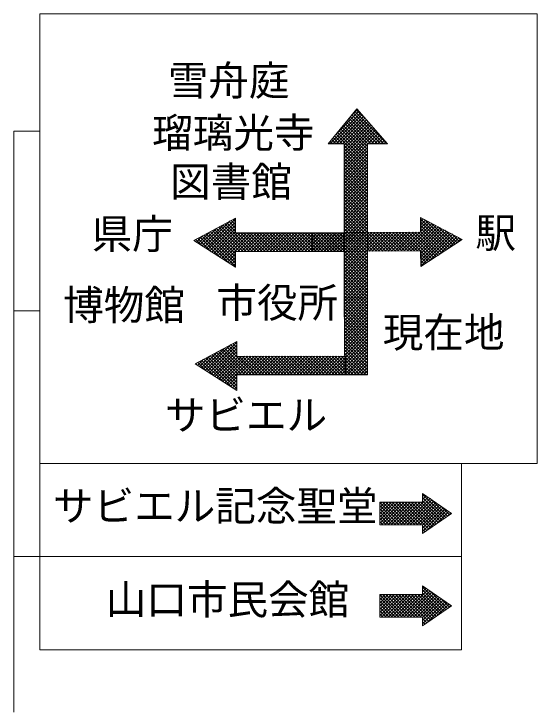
# Model space of a CAD drawing. Units: millimetres, scale not verified. Extents: x 40000 to 680000, y 20000 to 380000.
# Drawn here: x 185571 to 208780, y 323930 to 354880 of the extents above; entities that cross this region are included whole.
import ezdxf
from ezdxf.enums import TextEntityAlignment as Align

# ---------------------------------------------------------------- set-up
doc = ezdxf.new("R2010")
doc.units = ezdxf.units.MM
doc.header["$LTSCALE"] = 1000
doc.layers.add('M-STR-STRC', color=7, linetype='Continuous', lineweight=13)
doc.styles.add('ＭＳ ゴシック', font='')
doc.styles.get('ＭＳ ゴシック').set_extended_font_data('MS Gothic')

msp = doc.modelspace()

# ---------------------------------------------------------------- linework, layer by layer
at = {"layer": 'M-STR-STRC'}
for p, q in [((199582, 349126), (200945, 350489)), ((199724, 349126), (201011, 350414)), ((199833, 349518), (200879, 350564)), ((200505, 350332), (200812, 350639)), ((201842, 349126), (200565, 350404)), ((201984, 349126), (200629, 350481)), ((202125, 349126), (200693, 350559)), ((201258, 350135), (200756, 350636)), ((199865, 349126), (201078, 350339)), ((200007, 349126), (201144, 350264)), ((200148, 349126), (201210, 350188)), ((200216, 349053), (201277, 350113)), ((201276, 349126), (200309, 350094)), ((201418, 349126), (200373, 350171)), ((201559, 349126), (200437, 350249)), ((201701, 349126), (200501, 350326)), ((201256, 348581), (200053, 349784)), ((201256, 348723), (200117, 349862)), ((201256, 348864), (200181, 349939)), ((200216, 348912), (201343, 350038)), ((200216, 348770), (201409, 349963)), ((200217, 348629), (201476, 349888)), ((200217, 348488), (201542, 349813)), ((200217, 348346), (201608, 349738)), ((201256, 349006), (200245, 350017)), ((185571, 349690), (185571, 323930)), ((185571, 349690), (186720, 349690)), ((200145, 349126), (199797, 349474)), ((201256, 348157), (199861, 349552)), ((201256, 348298), (199925, 349629)), ((201256, 348440), (199989, 349707)), ((200217, 348205), (201675, 349663)), ((201279, 349126), (201741, 349588)), ((201421, 349126), (201807, 349513)), ((201562, 349126), (201874, 349438)), ((199579, 349126), (199541, 349165)), ((199721, 349126), (199605, 349242)), ((199862, 349126), (199669, 349320)), ((200004, 349126), (199733, 349397)), ((201704, 349126), (201940, 349362)), ((201845, 349126), (202006, 349287)), ((201986, 349126), (202073, 349212)), ((202128, 349126), (202139, 349137)), ((201256, 348015), (200216, 349055)), ((201256, 347874), (200216, 348914)), ((200217, 348064), (201256, 349102)), ((200217, 347923), (201256, 348961)), ((200217, 347781), (201256, 348820)), ((201256, 347732), (200216, 348772)), ((201256, 347591), (200217, 348630)), ((200218, 347640), (201256, 348678)), ((200218, 347499), (201256, 348537)), ((201256, 347449), (200217, 348489)), ((201257, 347308), (200217, 348347)), ((201257, 347166), (200217, 348206)), ((200218, 347358), (201256, 348396)), ((200218, 347216), (201256, 348254)), ((201257, 347025), (200217, 348064)), ((201257, 346883), (200217, 347923)), ((200218, 347075), (201256, 348113)), ((200218, 346934), (201256, 347972)), ((201257, 346742), (200217, 347781)), ((201257, 346600), (200218, 347639)), ((200219, 346793), (201256, 347830)), ((200219, 346651), (201256, 347689)), ((201257, 346459), (200218, 347498)), ((201257, 346317), (200218, 347356)), ((200219, 346510), (201256, 347548)), ((200219, 346369), (201257, 347406)), ((200219, 346227), (201257, 347265)), ((201257, 346176), (200218, 347215)), ((201257, 346034), (200218, 347073)), ((200219, 346086), (201257, 347124)), ((200219, 345945), (201257, 346982)), ((201257, 345892), (200218, 346932)), ((201258, 345751), (200219, 346790)), ((201258, 345609), (200219, 346648)), ((200220, 345804), (201257, 346841)), ((200220, 345662), (201257, 346700)), ((201258, 345468), (200219, 346507)), ((201258, 345326), (200219, 346365)), ((200220, 345521), (201257, 346558)), ((200220, 345380), (201257, 346417)), ((201258, 345185), (200219, 346224)), ((201258, 345043), (200219, 346082)), ((200220, 345239), (201257, 346276)), ((200220, 345097), (201257, 346134)), ((194094, 344487), (195397, 345790)), ((195400, 345528), (195205, 345722)), ((195399, 345670), (195297, 345772)), ((195397, 345813), (195389, 345822)), ((201258, 344902), (200219, 345941)), ((200220, 344956), (201257, 345993)), ((201258, 344760), (200220, 345799)), ((200221, 344815), (201257, 345852)), ((203613, 345803), (203650, 345840)), ((204900, 344512), (203613, 345799)), ((203613, 345661), (203742, 345791)), ((203613, 345520), (203835, 345742)), ((204986, 344568), (203787, 345767)), ((193922, 344597), (194862, 345537)), ((194008, 344542), (195169, 345703)), ((194180, 344431), (195399, 345650)), ((194266, 344376), (195400, 345510)), ((195734, 344345), (194654, 345425)), ((195875, 344345), (194746, 345475)), ((196017, 344345), (194838, 345524)), ((196158, 344345), (194929, 345574)), ((195403, 345242), (195021, 345623)), ((195401, 345385), (195113, 345673)), ((201258, 344619), (200220, 345657)), ((201258, 344477), (200220, 345516)), ((200221, 344673), (201258, 345710)), ((200221, 344532), (201258, 345569)), ((200221, 344391), (201258, 345428)), ((202890, 344373), (204112, 345595)), ((203033, 344374), (204204, 345546)), ((203175, 344375), (204297, 345496)), ((203318, 344376), (204389, 345447)), ((203612, 345378), (203927, 345693)), ((203612, 345236), (204019, 345644)), ((204815, 344456), (203613, 345658)), ((204729, 344401), (203613, 345517)), ((205072, 344624), (204089, 345607)), ((205157, 344679), (204390, 345447)), ((193749, 344708), (194248, 345206)), ((193836, 344652), (194555, 345372)), ((195403, 343827), (194103, 345128)), ((195404, 343968), (194195, 345177)), ((195405, 344109), (194286, 345227)), ((194353, 344321), (195401, 345369)), ((195405, 344249), (194378, 345276)), ((194439, 344266), (195403, 345229)), ((195451, 344345), (194470, 345326)), ((194525, 344210), (195484, 345169)), ((195592, 344345), (194562, 345375)), ((194611, 344155), (195625, 345169)), ((194697, 344100), (195767, 345169)), ((194783, 344045), (195908, 345169)), ((194870, 343989), (196050, 345169)), ((194956, 343934), (196191, 345170)), ((196300, 344345), (195475, 345169)), ((195509, 344345), (196333, 345170)), ((196441, 344345), (195617, 345169)), ((195650, 344345), (196474, 345170)), ((196583, 344345), (195758, 345169)), ((195791, 344345), (196616, 345170)), ((196724, 344345), (195899, 345169)), ((195933, 344345), (196757, 345170)), ((196866, 344345), (196041, 345169)), ((196074, 344345), (196899, 345170)), ((197007, 344345), (196182, 345170)), ((196215, 344345), (197040, 345170)), ((197149, 344345), (196323, 345170)), ((196357, 344345), (197182, 345170)), ((197290, 344345), (196465, 345170)), ((196498, 344345), (197323, 345170)), ((197431, 344344), (196606, 345170)), ((196639, 344345), (197465, 345170)), ((197573, 344344), (196748, 345170)), ((196781, 344345), (197606, 345170)), ((197714, 344344), (196889, 345170)), ((196922, 344345), (197748, 345170)), ((197856, 344344), (197030, 345170)), ((197063, 344345), (197889, 345170)), ((197997, 344344), (197172, 345170)), ((197205, 344345), (198031, 345170)), ((198139, 344344), (197313, 345170)), ((197346, 344344), (198172, 345171)), ((198280, 344344), (197454, 345170)), ((197488, 344344), (198314, 345171)), ((198422, 344344), (197596, 345170)), ((197629, 344344), (198455, 345171)), ((198563, 344344), (197737, 345170)), ((197770, 344344), (198597, 345171)), ((198705, 344344), (197878, 345170)), ((197912, 344344), (198738, 345171)), ((198846, 344344), (198020, 345170)), ((198053, 344344), (198880, 345171)), ((198988, 344344), (198161, 345171)), ((198194, 344344), (199021, 345171)), ((199129, 344344), (198302, 345171)), ((198336, 344344), (199163, 345171)), ((199271, 344344), (198444, 345171)), ((198477, 344344), (199304, 345171)), ((199412, 344344), (198585, 345171)), ((198618, 344344), (199446, 345171)), ((199554, 344344), (198726, 345171)), ((198760, 344344), (199587, 345171)), ((198797, 344947), (199024, 345174)), ((198797, 345088), (198882, 345173)), ((199548, 344349), (198797, 345101)), ((198798, 344665), (199308, 345175)), ((198798, 344806), (199166, 345174)), ((198799, 344383), (199593, 345177)), ((198799, 344524), (199451, 345176)), ((199688, 344350), (198866, 345173)), ((199695, 344343), (198868, 345171)), ((198901, 344344), (199729, 345171)), ((198902, 344345), (199735, 345178)), ((199829, 344351), (199007, 345173)), ((199837, 344343), (199009, 345171)), ((199043, 344344), (199870, 345171)), ((199044, 344346), (199878, 345179)), ((199969, 344352), (199147, 345174)), ((199978, 344343), (199150, 345171)), ((199184, 344344), (200012, 345171)), ((199187, 344347), (200020, 345180)), ((200110, 344353), (199288, 345175)), ((200120, 344343), (199292, 345171)), ((199325, 344344), (200153, 345172)), ((199329, 344348), (200162, 345181)), ((200250, 344354), (199428, 345176)), ((200221, 344383), (199433, 345171)), ((199467, 344344), (200219, 345096)), ((199472, 344349), (200305, 345182)), ((200390, 344355), (199569, 345177)), ((200221, 344525), (199575, 345171)), ((199614, 344350), (200447, 345182)), ((200531, 344356), (199709, 345178)), ((200220, 344667), (199716, 345171)), ((199757, 344351), (200589, 345183)), ((200671, 344357), (199850, 345179)), ((200220, 344809), (199857, 345171)), ((199899, 344352), (200732, 345184)), ((200812, 344358), (199990, 345180)), ((200219, 344951), (199999, 345171)), ((200042, 344353), (200874, 345185)), ((200952, 344359), (200131, 345181)), ((200219, 345092), (200140, 345172)), ((200184, 344354), (201016, 345186)), ((201258, 344336), (200220, 345374)), ((201258, 344194), (200220, 345233)), ((200221, 344250), (201258, 345286)), ((200221, 344108), (201258, 345145)), ((201093, 344360), (200271, 345181)), ((200326, 344355), (201159, 345187)), ((201233, 344361), (200412, 345182)), ((200469, 344356), (201301, 345188)), ((201373, 344362), (200553, 345183)), ((200611, 344357), (201443, 345189)), ((201514, 344363), (200693, 345184)), ((200754, 344358), (201585, 345190)), ((201654, 344364), (200834, 345185)), ((200896, 344359), (201728, 345190)), ((201795, 344365), (200974, 345186)), ((201039, 344360), (201870, 345191)), ((201935, 344366), (201115, 345187)), ((201181, 344361), (202012, 345192)), ((202075, 344367), (201255, 345188)), ((201324, 344362), (202155, 345193)), ((202216, 344368), (201396, 345188)), ((201466, 344363), (202297, 345194)), ((202356, 344369), (201536, 345189)), ((201608, 344364), (202439, 345195)), ((202497, 344370), (201677, 345190)), ((201751, 344365), (202582, 345196)), ((202637, 344371), (201817, 345191)), ((201893, 344366), (202724, 345197)), ((202778, 344372), (201958, 345192)), ((202036, 344367), (202866, 345198)), ((202918, 344373), (202099, 345193)), ((202178, 344368), (203009, 345198)), ((203058, 344374), (202239, 345194)), ((202321, 344369), (203151, 345199)), ((203199, 344375), (202380, 345195)), ((202463, 344370), (203293, 345200)), ((203339, 344376), (202520, 345195)), ((202606, 344371), (203435, 345201)), ((203480, 344377), (202661, 345196)), ((202748, 344372), (203578, 345202)), ((204044, 343955), (202801, 345197)), ((204129, 344010), (202942, 345198)), ((204215, 344066), (203082, 345199)), ((204301, 344122), (203223, 345200)), ((204386, 344178), (203363, 345201)), ((203460, 344377), (204481, 345398)), ((204472, 344233), (203504, 345202)), ((203603, 344378), (204574, 345349)), ((204643, 344345), (203612, 345376)), ((204558, 344289), (203612, 345235)), ((203616, 344251), (204666, 345300)), ((203618, 344111), (204758, 345251)), ((203619, 343971), (204851, 345202)), ((203621, 343831), (204943, 345153)), ((203622, 343691), (205035, 345104)), ((205243, 344735), (204692, 345287)), ((205329, 344791), (204993, 345127)), ((193577, 344818), (193633, 344874)), ((193934, 344589), (193643, 344880)), ((193663, 344763), (193941, 345040)), ((194328, 344336), (193735, 344929)), ((194722, 344084), (193827, 344979)), ((195116, 343831), (193919, 345028)), ((195403, 343686), (194011, 345078)), ((199408, 344348), (198797, 344959)), ((199267, 344347), (198798, 344817)), ((199608, 344343), (200219, 344955)), ((199749, 344343), (200220, 344814)), ((201259, 344053), (200220, 345091)), ((201259, 343911), (200221, 344950)), ((201259, 343770), (200221, 344808)), ((200222, 343967), (201258, 345004)), ((200222, 343826), (201258, 344862)), ((203997, 343925), (205128, 345055)), ((204402, 344188), (205220, 345006)), ((204807, 344451), (205313, 344957)), ((205212, 344715), (205405, 344908)), ((205415, 344847), (205295, 344967)), ((199127, 344346), (198798, 344675)), ((198986, 344345), (198799, 344533)), ((199891, 344343), (200220, 344673)), ((200032, 344343), (200221, 344532)), ((201259, 343628), (200221, 344666)), ((201259, 343487), (200221, 344525)), ((200222, 343685), (201258, 344721)), ((200222, 343543), (201258, 344580)), ((195042, 343879), (195405, 344242)), ((198846, 344344), (198799, 344391)), ((200173, 344343), (200221, 344391)), ((201259, 343345), (200221, 344383)), ((201259, 343204), (200221, 344242)), ((200222, 343402), (201258, 344438)), ((200222, 343261), (201258, 344297)), ((203958, 343899), (203616, 344241)), ((195128, 343824), (195405, 344100)), ((195214, 343768), (195404, 343958)), ((201259, 343062), (200221, 344100)), ((200222, 343120), (201258, 344156)), ((201259, 342921), (200222, 343958)), ((200223, 342978), (201259, 344014)), ((200223, 342837), (201259, 343873)), ((203872, 343843), (203618, 344098)), ((203787, 343787), (203620, 343955)), ((195301, 343713), (195403, 343816)), ((195387, 343658), (195403, 343674)), ((201259, 342779), (200222, 343817)), ((201259, 342638), (200222, 343675)), ((200223, 342696), (201259, 343732)), ((200223, 342554), (201259, 343590)), ((203701, 343732), (203621, 343812)), ((201259, 342496), (200222, 343534)), ((201260, 342355), (200222, 343392)), ((201179, 342294), (200222, 343251)), ((200223, 342413), (201259, 343449)), ((200247, 342295), (201259, 343308)), ((201037, 342295), (200223, 343109)), ((200895, 342295), (200223, 342967)), ((200388, 342295), (201259, 343166)), ((200529, 342295), (201259, 343025)), ((200754, 342295), (200223, 342826)), ((200612, 342295), (200223, 342684)), ((200671, 342295), (201259, 342884)), ((200812, 342295), (201259, 342742)), ((200471, 342295), (200223, 342543)), ((200329, 342295), (200223, 342401)), ((200953, 342295), (201259, 342601)), ((201095, 342295), (201260, 342459)), ((201236, 342294), (201260, 342318)), ((200223, 342272), (200247, 342295)), ((201260, 341223), (200223, 342260)), ((200224, 342131), (200387, 342294)), ((201260, 341082), (200224, 342117)), ((200225, 341991), (200529, 342294)), ((200226, 341850), (200670, 342294)), ((200227, 341710), (200812, 342294)), ((200228, 341569), (200953, 342294)), ((200229, 341429), (201094, 342294)), ((200230, 341288), (201236, 342294)), ((200231, 341148), (201259, 342176)), ((200232, 341007), (201259, 342035)), ((201260, 341365), (200330, 342295)), ((201260, 341506), (200472, 342294)), ((201260, 341648), (200613, 342294)), ((201260, 341789), (200754, 342294)), ((201259, 341931), (200896, 342294)), ((201259, 342072), (201037, 342294)), ((201259, 342214), (201179, 342294)), ((185571, 341719), (186720, 341719)), ((201260, 340940), (200225, 341975)), ((201260, 340798), (200226, 341833)), ((201260, 340657), (200227, 341690)), ((200233, 340867), (201259, 341894)), ((200234, 340726), (201260, 341752)), ((201260, 340515), (200228, 341548)), ((201261, 340374), (200229, 341406)), ((200235, 340586), (201260, 341611)), ((200235, 340446), (201260, 341470)), ((201261, 340232), (200230, 341263)), ((201261, 340091), (200231, 341121)), ((200236, 340305), (201260, 341329)), ((200237, 340165), (201260, 341187)), ((201261, 339949), (200232, 340978)), ((201261, 339808), (200233, 340836)), ((200238, 340024), (201260, 341046)), ((200239, 339884), (201260, 340905)), ((200240, 339743), (201260, 340763)), ((201261, 339666), (200234, 340694)), ((201261, 339525), (200235, 340551)), ((200241, 339603), (201260, 340622)), ((200242, 339462), (201261, 340481)), ((194060, 339078), (195201, 340219)), ((194146, 339023), (195457, 340334)), ((194232, 338967), (195458, 340193)), ((195462, 339809), (195104, 340167)), ((195460, 339952), (195196, 340216)), ((195459, 340095), (195287, 340266)), ((195458, 340237), (195379, 340316)), ((201261, 339383), (200236, 340409)), ((201261, 339242), (200237, 340266)), ((200243, 339322), (201261, 340339)), ((200244, 339181), (201261, 340198)), ((193887, 339188), (194587, 339888)), ((193973, 339133), (194894, 340054)), ((194318, 338912), (195459, 340053)), ((194404, 338857), (195461, 339913)), ((195546, 338876), (194553, 339869)), ((195687, 338876), (194644, 339919)), ((195828, 338876), (194736, 339969)), ((195970, 338876), (194828, 340018)), ((196111, 338876), (194920, 340068)), ((196253, 338876), (195012, 340117)), ((201262, 339100), (200238, 340124)), ((201262, 338959), (200239, 339982)), ((201204, 338874), (200240, 339839)), ((200245, 339041), (201261, 340057)), ((200246, 338900), (201261, 339915)), ((193715, 339299), (193972, 339556)), ((193801, 339244), (194280, 339722)), ((194881, 338552), (193910, 339523)), ((195275, 338299), (194001, 339572)), ((195462, 338253), (194093, 339622)), ((195463, 338393), (194185, 339671)), ((195463, 338534), (194277, 339721)), ((195464, 338675), (194369, 339770)), ((195465, 338816), (194461, 339820)), ((194490, 338802), (195462, 339773)), ((194577, 338746), (195531, 339700)), ((194663, 338691), (195672, 339700)), ((194749, 338636), (195814, 339701)), ((194835, 338581), (195955, 339701)), ((194921, 338525), (196097, 339701)), ((195007, 338470), (196238, 339701)), ((195555, 338876), (196379, 339701)), ((196394, 338876), (195570, 339700)), ((195697, 338876), (196521, 339701)), ((196536, 338876), (195711, 339700)), ((195838, 338876), (196662, 339701)), ((196677, 338876), (195853, 339701)), ((195979, 338876), (196804, 339701)), ((196819, 338876), (195994, 339701)), ((196121, 338876), (196945, 339701)), ((196960, 338876), (196136, 339701)), ((196262, 338876), (197087, 339701)), ((197102, 338876), (196277, 339701)), ((196403, 338876), (197228, 339701)), ((197243, 338876), (196418, 339701)), ((196545, 338876), (197370, 339701)), ((197385, 338876), (196560, 339701)), ((196686, 338876), (197511, 339701)), ((197526, 338876), (196701, 339701)), ((196827, 338876), (197653, 339701)), ((197668, 338876), (196842, 339701)), ((196969, 338876), (197794, 339702)), ((197809, 338876), (196984, 339701)), ((197110, 338876), (197936, 339702)), ((197951, 338875), (197125, 339701)), ((197251, 338876), (198077, 339702)), ((198092, 338875), (197266, 339701)), ((197393, 338876), (198219, 339702)), ((198234, 338875), (197408, 339701)), ((197534, 338876), (198360, 339702)), ((198375, 338875), (197549, 339701)), ((197676, 338876), (198502, 339702)), ((198517, 338875), (197690, 339701)), ((197817, 338875), (198643, 339702)), ((198658, 338875), (197832, 339702)), ((197958, 338875), (198785, 339702)), ((198800, 338875), (197973, 339702)), ((198100, 338875), (198926, 339702)), ((198941, 338875), (198114, 339702)), ((198241, 338875), (199068, 339702)), ((199083, 338875), (198256, 339702)), ((198382, 338875), (199209, 339702)), ((199224, 338875), (198397, 339702)), ((198524, 338875), (199351, 339702)), ((199366, 338875), (198538, 339702)), ((198665, 338875), (199492, 339702)), ((199507, 338875), (198680, 339702)), ((198806, 338875), (199634, 339702)), ((199649, 338875), (198821, 339702)), ((198948, 338875), (199775, 339702)), ((199790, 338875), (198963, 339702)), ((199089, 338875), (199917, 339703)), ((199931, 338875), (199104, 339702)), ((199231, 338875), (200058, 339703)), ((200073, 338875), (199245, 339702)), ((199372, 338875), (200200, 339703)), ((200214, 338874), (199387, 339702)), ((199513, 338875), (200278, 339640)), ((200281, 338950), (199528, 339702)), ((200280, 339092), (199669, 339702)), ((200280, 339234), (199811, 339703)), ((200279, 339375), (199952, 339703)), ((200279, 339517), (200093, 339703)), ((200278, 339659), (200235, 339703)), ((201063, 338874), (200241, 339697)), ((200922, 338874), (200241, 339555)), ((200361, 338874), (201261, 339774)), ((200503, 338874), (201261, 339633)), ((193629, 339354), (193665, 339391)), ((193698, 339310), (193634, 339374)), ((194092, 339057), (193726, 339423)), ((194486, 338804), (193818, 339473)), ((199655, 338875), (200279, 339499)), ((199796, 338875), (200279, 339358)), ((199937, 338875), (200280, 339217)), ((200780, 338874), (200242, 339412)), ((200639, 338874), (200243, 339270)), ((200644, 338874), (201261, 339491)), ((200786, 338874), (201261, 339350)), ((200079, 338875), (200280, 339076)), ((200220, 338874), (200281, 338935)), ((200497, 338874), (200244, 339127)), ((200356, 338874), (200245, 338985)), ((200927, 338874), (201261, 339209)), ((201069, 338874), (201262, 339067)), ((201210, 338874), (201262, 338926)), ((195094, 338415), (195465, 338786)), ((195180, 338360), (195464, 338644)), ((195266, 338304), (195463, 338502)), ((195352, 338249), (195463, 338360)), ((195438, 338194), (195462, 338218)), ((186720, 326689), (186720, 334954)), ((186720, 334954), (205428, 334954)), ((205428, 334954), (205428, 326689)), ((202732, 332237), (203949, 333454)), ((202874, 332237), (204033, 333396)), ((203015, 332237), (204116, 333338)), ((204980, 332738), (203705, 333623)), ((203705, 333238), (203705, 333623)), ((204727, 332562), (203705, 333583)), ((203705, 333493), (203782, 333570)), ((203705, 333351), (203866, 333512)), ((204644, 332504), (203705, 333442)), ((204811, 332620), (204038, 333392)), ((201799, 333142), (201895, 333238)), ((201799, 333001), (202037, 333238)), ((201799, 332859), (202178, 333238)), ((201799, 332718), (202319, 333238)), ((201799, 332576), (202461, 333238)), ((201799, 332435), (202602, 333238)), ((201799, 332294), (202744, 333238)), ((202789, 332237), (201799, 333227)), ((202648, 332237), (201799, 333086)), ((201884, 332237), (202885, 333238)), ((202931, 332237), (201929, 333238)), ((202025, 332237), (203027, 333238)), ((203072, 332237), (202071, 333238)), ((202167, 332237), (203168, 333238)), ((203214, 332237), (202212, 333238)), ((202308, 332237), (203309, 333238)), ((203355, 332237), (202354, 333238)), ((202450, 332237), (203451, 333238)), ((203496, 332237), (202495, 333238)), ((202591, 332237), (203592, 333238)), ((203638, 332237), (202637, 333238)), ((203976, 332040), (202778, 333238)), ((204060, 332098), (202919, 333238)), ((204143, 332156), (203061, 333238)), ((203157, 332237), (204200, 333280)), ((204227, 332214), (203202, 333238)), ((203298, 332237), (204283, 333222)), ((204310, 332272), (203344, 333238)), ((203440, 332237), (204367, 333164)), ((204393, 332330), (203485, 333238)), ((203581, 332237), (204450, 333106)), ((204477, 332388), (203626, 333238)), ((204560, 332446), (203705, 333301)), ((203705, 332220), (204533, 333048)), ((204894, 332678), (204502, 333070)), ((202506, 332237), (201799, 332944)), ((202365, 332237), (201799, 332803)), ((203705, 332079), (204617, 332990)), ((203705, 331937), (204700, 332932)), ((204980, 332738), (203705, 331852)), ((203889, 331980), (204784, 332874)), ((204353, 332301), (204867, 332816)), ((204816, 332623), (204951, 332758)), ((204978, 332736), (204965, 332748)), ((202224, 332237), (201799, 332661)), ((202082, 332237), (201799, 332520)), ((201941, 332237), (201799, 332379)), ((201799, 332237), (201799, 332237)), ((203705, 332237), (203705, 331852)), ((203893, 331982), (203705, 332169)), ((203809, 331924), (203705, 332028)), ((203726, 331866), (203705, 331886)), ((185571, 330822), (186720, 330822)), ((205428, 330822), (186720, 330822)), ((186720, 330822), (205428, 330822)), ((202732, 328141), (203949, 329358)), ((204980, 328642), (203705, 329527)), ((203705, 329142), (203705, 329527)), ((204727, 328466), (203705, 329488)), ((203705, 329397), (203782, 329474)), ((203705, 329255), (203866, 329416)), ((204644, 328408), (203705, 329346)), ((201799, 329046), (201895, 329142)), ((201799, 328905), (202037, 329142)), ((201799, 328763), (202178, 329142)), ((201799, 328622), (202319, 329142)), ((201799, 328480), (202461, 329142)), ((201799, 328339), (202602, 329142)), ((201799, 328198), (202744, 329142)), ((202789, 328141), (201799, 329131)), ((201884, 328141), (202885, 329142)), ((202931, 328141), (201929, 329142)), ((202025, 328141), (203027, 329142)), ((203072, 328141), (202071, 329142)), ((202167, 328141), (203168, 329142)), ((203214, 328141), (202212, 329142)), ((202308, 328141), (203309, 329142)), ((203355, 328141), (202354, 329142)), ((202450, 328141), (203451, 329142)), ((203496, 328141), (202495, 329142)), ((202591, 328141), (203592, 329142)), ((203638, 328141), (202637, 329142)), ((203976, 327944), (202778, 329142)), ((202874, 328141), (204033, 329300)), ((204060, 328002), (202919, 329142)), ((203015, 328141), (204116, 329242)), ((204143, 328060), (203061, 329142)), ((203157, 328141), (204200, 329184)), ((204227, 328118), (203202, 329142)), ((203298, 328141), (204283, 329126)), ((204310, 328176), (203344, 329142)), ((203440, 328141), (204367, 329068)), ((204393, 328234), (203485, 329142)), ((203581, 328141), (204450, 329010)), ((204477, 328292), (203626, 329142)), ((204560, 328350), (203705, 329205)), ((204811, 328524), (204038, 329296)), ((202648, 328141), (201799, 328990)), ((202506, 328141), (201799, 328848)), ((202365, 328141), (201799, 328707)), ((203705, 328124), (204533, 328952)), ((203705, 327983), (204617, 328894)), ((203705, 327841), (204700, 328836)), ((203889, 327884), (204784, 328778)), ((204353, 328206), (204867, 328720)), ((204894, 328582), (204502, 328974)), ((202224, 328141), (201799, 328566)), ((202082, 328141), (201799, 328424)), ((204980, 328642), (203705, 327756)), ((204816, 328527), (204951, 328662)), ((204978, 328640), (204965, 328652)), ((201941, 328141), (201799, 328283)), ((201799, 328141), (201799, 328141)), ((203705, 328141), (203705, 327756)), ((203893, 327886), (203705, 328073)), ((203809, 327828), (203705, 327932)), ((203726, 327770), (203705, 327791)), ((205428, 326689), (186720, 326689))]:
    msp.add_line(p, q, dxfattribs=at)
for points in [[(186720, 334954), (186720, 354880), (208780, 354880), (208780, 334954)], [(200216, 349126), (199509, 349126), (200785, 350670), (202149, 349126), (201255, 349126), (201260, 342294), (200223, 342295)], [(195403, 345169), (195397, 345826), (193555, 344832), (195403, 343648), (195406, 344345), (200222, 344343), (200219, 345172)], [(203612, 345202), (203613, 345859), (205462, 344878), (203623, 343681), (203615, 344378), (198799, 344344), (198796, 345172)], [(201259, 342294), (200357, 342294), (200223, 342295), (200246, 338874), (200257, 338874), (201262, 338874)], [(195463, 339700), (195456, 340357), (193614, 339363), (195462, 338179), (195465, 338877), (200281, 338874), (200278, 339703)], [(203705, 332237), (203705, 331852), (204980, 332738), (203705, 333623), (203705, 333238), (201799, 333238), (201799, 332237)], [(203705, 328141), (203705, 327756), (204980, 328642), (203705, 329527), (203705, 329142), (201799, 329142), (201799, 328141)]]:
    msp.add_lwpolyline(points, close=True, dxfattribs=at)

# ---------------------------------------------------------------- texts
at = {"layer": 'M-STR-STRC', "style": 'ＭＳ ゴシック'}
for s, p in [('雪舟庭', (195096, 350872)), ('瑠璃光寺', (195306, 348558)), ('図書館', (195201, 346385)), ('県庁', (190820, 344072)), ('駅', (206950, 344124)), ('市役所', (197255, 341023)), ('博物館', (190455, 340918)), ('現在地', (204636, 339707)), ('サビエル', (195867, 336045))]:
    msp.add_text(s, height=1320, dxfattribs=at).set_placement(p, align=Align.BOTTOM_CENTER)
for s, p in [('サビエル記念聖堂', (187302, 332011)), ('山口市民会館', (189644, 327863))]:
    msp.add_text(s, height=1320, dxfattribs=at).set_placement(p, align=Align.BOTTOM_LEFT)

doc.saveas('drawing.dxf')
